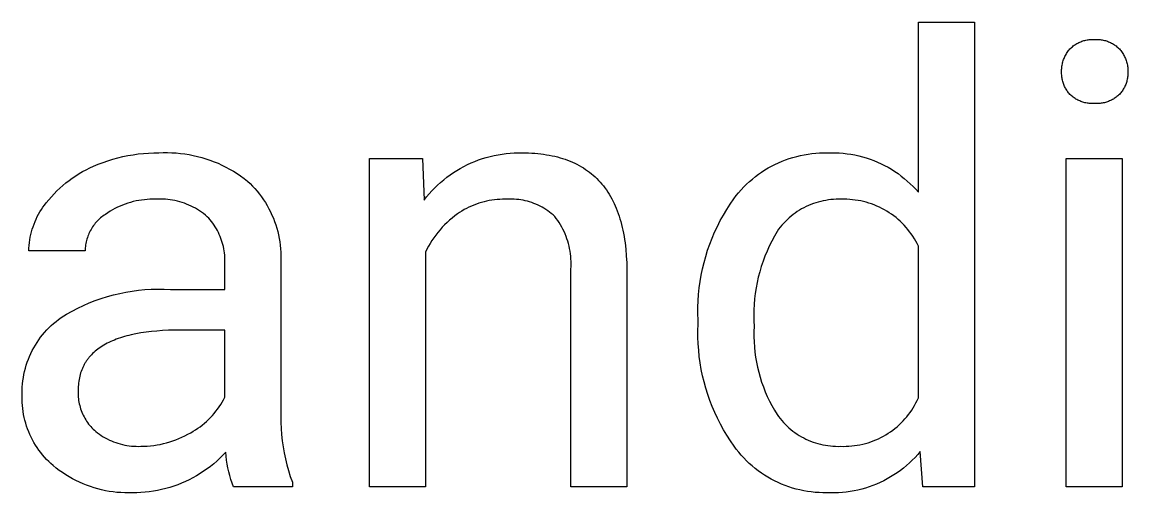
# Model space of a CAD drawing. Header units: millimetres. Extents: x 1287 to 5317, y -239 to 2577.
# Drawn here: x 4356.6 to 4419.1, y -62.2 to -35.5 of the extents above; entities that cross this region are included whole.
import ezdxf

# ---------------------------------------------------------------- set-up
doc = ezdxf.new("R2010")
doc.units = ezdxf.units.MM
doc.header["$MEASUREMENT"] = 0
doc.layers.add('Domyślny', color=7, linetype='Continuous', true_color=0x000000)

msp = doc.modelspace()

# ---------------------------------------------------------------- linework, layer by layer
at = {"layer": 'Domyślny'}
for p, q in [((4407.261, -45.181), (4407.261, -35.549)), ((4407.261, -35.549), (4410.427, -35.549)), ((4410.427, -35.549), (4410.427, -61.865)), ((4416.015, -36.901), (4416.065, -36.864)), ((4416.065, -36.864), (4416.115, -36.829)), ((4416.115, -36.829), (4416.167, -36.796)), ((4416.167, -36.796), (4416.22, -36.764)), ((4416.22, -36.764), (4416.274, -36.735)), ((4416.274, -36.735), (4416.329, -36.707)), ((4416.329, -36.707), (4416.385, -36.681)), ((4416.385, -36.681), (4416.441, -36.657)), ((4416.441, -36.657), (4416.499, -36.635)), ((4416.499, -36.635), (4416.557, -36.616)), ((4416.557, -36.616), (4416.616, -36.598)), ((4416.616, -36.598), (4416.676, -36.582)), ((4416.676, -36.582), (4416.736, -36.568)), ((4416.736, -36.568), (4416.796, -36.557)), ((4416.796, -36.557), (4416.857, -36.547)), ((4416.857, -36.547), (4416.918, -36.54)), ((4416.918, -36.54), (4416.98, -36.535)), ((4416.98, -36.535), (4417.041, -36.532)), ((4417.041, -36.532), (4417.103, -36.531)), ((4417.103, -36.531), (4417.164, -36.532)), ((4417.164, -36.532), (4417.226, -36.536)), ((4417.226, -36.536), (4417.288, -36.532)), ((4417.288, -36.532), (4417.349, -36.531)), ((4417.349, -36.531), (4417.411, -36.532)), ((4417.411, -36.532), (4417.473, -36.535)), ((4417.473, -36.535), (4417.535, -36.541)), ((4417.535, -36.541), (4417.596, -36.548)), ((4417.596, -36.548), (4417.657, -36.557)), ((4417.657, -36.557), (4417.718, -36.569)), ((4417.718, -36.569), (4417.778, -36.583)), ((4417.778, -36.583), (4417.838, -36.598)), ((4417.838, -36.598), (4417.897, -36.616)), ((4417.897, -36.616), (4417.956, -36.636)), ((4417.956, -36.636), (4418.014, -36.658)), ((4418.014, -36.658), (4418.071, -36.682)), ((4418.071, -36.682), (4418.127, -36.708)), ((4418.127, -36.708), (4418.182, -36.735)), ((4418.182, -36.735), (4418.236, -36.765)), ((4418.236, -36.765), (4418.29, -36.796)), ((4418.29, -36.796), (4418.342, -36.83)), ((4418.342, -36.83), (4418.393, -36.865)), ((4418.393, -36.865), (4418.442, -36.901)), ((4415.521, -37.55), (4415.548, -37.492)), ((4415.548, -37.492), (4415.577, -37.434)), ((4415.577, -37.434), (4415.608, -37.378)), ((4415.608, -37.378), (4415.641, -37.323)), ((4415.641, -37.323), (4415.675, -37.269)), ((4415.675, -37.269), (4415.712, -37.216)), ((4415.712, -37.216), (4415.75, -37.164)), ((4415.75, -37.164), (4415.79, -37.114)), ((4415.79, -37.114), (4415.832, -37.065)), ((4415.832, -37.065), (4415.875, -37.022)), ((4415.875, -37.022), (4415.921, -36.98)), ((4415.921, -36.98), (4415.967, -36.94)), ((4415.967, -36.94), (4416.015, -36.901)), ((4418.442, -36.901), (4418.491, -36.94)), ((4418.491, -36.94), (4418.538, -36.98)), ((4418.538, -36.98), (4418.583, -37.022)), ((4418.583, -37.022), (4418.628, -37.065)), ((4418.628, -37.065), (4418.67, -37.114)), ((4418.67, -37.114), (4418.71, -37.164)), ((4418.71, -37.164), (4418.749, -37.215)), ((4418.749, -37.215), (4418.786, -37.268)), ((4418.786, -37.268), (4418.821, -37.322)), ((4418.821, -37.322), (4418.855, -37.377)), ((4418.855, -37.377), (4418.886, -37.433)), ((4418.886, -37.433), (4418.915, -37.49)), ((4418.915, -37.49), (4418.943, -37.549)), ((4415.366, -38.17), (4415.372, -38.106)), ((4415.372, -38.106), (4415.38, -38.043)), ((4415.38, -38.043), (4415.39, -37.979)), ((4415.39, -37.979), (4415.402, -37.916)), ((4415.402, -37.916), (4415.417, -37.854)), ((4415.417, -37.854), (4415.434, -37.791)), ((4415.434, -37.791), (4415.452, -37.73)), ((4415.452, -37.73), (4415.473, -37.669)), ((4415.473, -37.669), (4415.496, -37.609)), ((4415.496, -37.609), (4415.521, -37.55)), ((4418.943, -37.549), (4418.968, -37.608)), ((4418.968, -37.608), (4418.991, -37.668)), ((4418.991, -37.668), (4419.013, -37.729)), ((4419.013, -37.729), (4419.032, -37.79)), ((4419.032, -37.79), (4419.049, -37.852)), ((4419.049, -37.852), (4419.063, -37.915)), ((4419.063, -37.915), (4419.076, -37.978)), ((4419.076, -37.978), (4419.086, -38.042)), ((4419.086, -38.042), (4419.095, -38.106)), ((4419.095, -38.106), (4419.101, -38.17)), ((4415.36, -38.424), (4415.361, -38.363)), ((4415.361, -38.484), (4415.36, -38.424)), ((4415.361, -38.299), (4415.362, -38.234)), ((4415.361, -38.363), (4415.361, -38.299)), ((4415.365, -38.545), (4415.361, -38.484)), ((4415.362, -38.234), (4415.366, -38.17)), ((4415.37, -38.606), (4415.365, -38.545)), ((4415.377, -38.666), (4415.37, -38.606)), ((4415.386, -38.726), (4415.377, -38.666)), ((4415.397, -38.786), (4415.386, -38.726)), ((4419.08, -38.727), (4419.069, -38.787)), ((4419.089, -38.667), (4419.08, -38.727)), ((4419.097, -38.606), (4419.089, -38.667)), ((4419.102, -38.545), (4419.097, -38.606)), ((4419.101, -38.17), (4419.105, -38.234)), ((4419.105, -38.485), (4419.102, -38.545)), ((4419.105, -38.234), (4419.106, -38.298)), ((4419.107, -38.424), (4419.105, -38.485)), ((4419.106, -38.298), (4419.106, -38.363)), ((4419.106, -38.363), (4419.107, -38.424)), ((4415.41, -38.845), (4415.397, -38.786)), ((4415.426, -38.904), (4415.41, -38.845)), ((4415.443, -38.962), (4415.426, -38.904)), ((4415.462, -39.02), (4415.443, -38.962)), ((4415.483, -39.077), (4415.462, -39.02)), ((4415.506, -39.133), (4415.483, -39.077)), ((4415.53, -39.189), (4415.506, -39.133)), ((4415.557, -39.243), (4415.53, -39.189)), ((4415.585, -39.297), (4415.557, -39.243)), ((4415.615, -39.35), (4415.585, -39.297)), ((4415.647, -39.402), (4415.615, -39.35)), ((4418.847, -39.351), (4418.815, -39.403)), ((4418.878, -39.298), (4418.847, -39.351)), ((4418.906, -39.245), (4418.878, -39.298)), ((4418.933, -39.19), (4418.906, -39.245)), ((4418.959, -39.135), (4418.933, -39.19)), ((4418.982, -39.078), (4418.959, -39.135)), ((4419.003, -39.021), (4418.982, -39.078)), ((4419.022, -38.963), (4419.003, -39.021)), ((4419.04, -38.905), (4419.022, -38.963)), ((4419.055, -38.846), (4419.04, -38.905)), ((4419.069, -38.787), (4419.055, -38.846)), ((4415.681, -39.452), (4415.647, -39.402)), ((4415.716, -39.502), (4415.681, -39.452)), ((4415.753, -39.55), (4415.716, -39.502)), ((4415.792, -39.597), (4415.753, -39.55)), ((4415.832, -39.643), (4415.792, -39.597)), ((4415.876, -39.685), (4415.832, -39.643)), ((4415.922, -39.725), (4415.876, -39.685)), ((4415.969, -39.764), (4415.922, -39.725)), ((4416.017, -39.802), (4415.969, -39.764)), ((4416.067, -39.838), (4416.017, -39.802)), ((4416.118, -39.872), (4416.067, -39.838)), ((4416.17, -39.904), (4416.118, -39.872)), ((4416.223, -39.934), (4416.17, -39.904)), ((4416.277, -39.963), (4416.223, -39.934)), ((4416.332, -39.99), (4416.277, -39.963)), ((4416.388, -40.015), (4416.332, -39.99)), ((4416.445, -40.038), (4416.388, -40.015)), ((4418.067, -40.014), (4418.01, -40.037)), ((4418.123, -39.989), (4418.067, -40.014)), ((4418.179, -39.963), (4418.123, -39.989)), ((4418.233, -39.934), (4418.179, -39.963)), ((4418.287, -39.903), (4418.233, -39.934)), ((4418.339, -39.871), (4418.287, -39.903)), ((4418.39, -39.837), (4418.339, -39.871)), ((4418.44, -39.802), (4418.39, -39.837)), ((4418.489, -39.764), (4418.44, -39.802)), ((4418.537, -39.725), (4418.489, -39.764)), ((4418.583, -39.685), (4418.537, -39.725)), ((4418.628, -39.643), (4418.583, -39.685)), ((4418.668, -39.597), (4418.628, -39.643)), ((4418.707, -39.55), (4418.668, -39.597)), ((4418.745, -39.502), (4418.707, -39.55)), ((4418.781, -39.453), (4418.745, -39.502)), ((4418.815, -39.403), (4418.781, -39.453)), ((4416.502, -40.059), (4416.445, -40.038)), ((4416.561, -40.078), (4416.502, -40.059)), ((4416.619, -40.095), (4416.561, -40.078)), ((4416.679, -40.11), (4416.619, -40.095)), ((4416.738, -40.123), (4416.679, -40.11)), ((4416.799, -40.135), (4416.738, -40.123)), ((4416.859, -40.144), (4416.799, -40.135)), ((4416.92, -40.15), (4416.859, -40.144)), ((4416.981, -40.155), (4416.92, -40.15)), ((4417.042, -40.158), (4416.981, -40.155)), ((4417.103, -40.159), (4417.042, -40.158)), ((4417.165, -40.157), (4417.103, -40.159)), ((4417.226, -40.154), (4417.165, -40.157)), ((4417.287, -40.157), (4417.226, -40.154)), ((4417.349, -40.159), (4417.287, -40.157)), ((4417.41, -40.158), (4417.349, -40.159)), ((4417.472, -40.155), (4417.41, -40.158)), ((4417.533, -40.15), (4417.472, -40.155)), ((4417.594, -40.143), (4417.533, -40.15)), ((4417.655, -40.134), (4417.594, -40.143)), ((4417.715, -40.123), (4417.655, -40.134)), ((4417.775, -40.11), (4417.715, -40.123)), ((4417.835, -40.095), (4417.775, -40.11)), ((4417.894, -40.077), (4417.835, -40.095)), ((4417.952, -40.058), (4417.894, -40.077)), ((4418.01, -40.037), (4417.952, -40.058)), ((4362.279, -43.163), (4362.567, -43.104)), ((4362.567, -43.104), (4362.855, -43.054)), ((4362.855, -43.054), (4363.146, -43.014)), ((4363.146, -43.014), (4363.437, -42.984)), ((4363.437, -42.984), (4363.729, -42.963)), ((4363.729, -42.963), (4364.022, -42.952)), ((4364.022, -42.952), (4364.315, -42.95)), ((4364.315, -42.95), (4364.56, -42.94)), ((4364.56, -42.94), (4364.805, -42.938)), ((4364.805, -42.938), (4365.049, -42.944)), ((4365.049, -42.944), (4365.294, -42.958)), ((4365.294, -42.958), (4365.537, -42.981)), ((4365.537, -42.981), (4365.78, -43.011)), ((4365.78, -43.011), (4366.022, -43.05)), ((4366.022, -43.05), (4366.262, -43.097)), ((4366.262, -43.097), (4366.5, -43.152)), ((4383.047, -43.152), (4383.27, -43.1)), ((4383.27, -43.1), (4383.493, -43.056)), ((4383.493, -43.056), (4383.719, -43.019)), ((4383.719, -43.019), (4383.945, -42.99)), ((4383.945, -42.99), (4384.172, -42.968)), ((4384.172, -42.968), (4384.4, -42.954)), ((4384.4, -42.954), (4384.628, -42.948)), ((4384.628, -42.948), (4384.857, -42.95)), ((4384.857, -42.95), (4385.038, -42.952)), ((4385.038, -42.952), (4385.218, -42.957)), ((4385.218, -42.957), (4385.394, -42.965)), ((4385.394, -42.965), (4385.567, -42.976)), ((4385.567, -42.976), (4385.738, -42.991)), ((4385.738, -42.991), (4385.906, -43.008)), ((4385.906, -43.008), (4386.07, -43.03)), ((4386.07, -43.03), (4386.232, -43.054)), ((4386.232, -43.054), (4386.392, -43.081)), ((4386.392, -43.081), (4386.548, -43.112)), ((4386.548, -43.112), (4386.702, -43.146)), ((4400.381, -43.148), (4400.593, -43.098)), ((4400.593, -43.098), (4400.808, -43.054)), ((4400.808, -43.054), (4401.023, -43.018)), ((4401.023, -43.018), (4401.24, -42.99)), ((4401.24, -42.99), (4401.458, -42.969)), ((4401.458, -42.969), (4401.676, -42.955)), ((4401.676, -42.955), (4401.895, -42.949)), ((4401.895, -42.949), (4402.113, -42.95)), ((4402.113, -42.95), (4402.337, -42.944)), ((4402.337, -42.944), (4402.56, -42.946)), ((4402.56, -42.946), (4402.783, -42.956)), ((4402.783, -42.956), (4403.006, -42.973)), ((4403.006, -42.973), (4403.228, -42.998)), ((4403.228, -42.998), (4403.449, -43.031)), ((4403.449, -43.031), (4403.668, -43.071)), ((4403.668, -43.071), (4403.886, -43.12)), ((4403.886, -43.12), (4404.103, -43.175)), ((4360.404, -43.805), (4360.612, -43.712)), ((4360.612, -43.712), (4360.882, -43.598)), ((4360.882, -43.598), (4361.155, -43.492)), ((4361.155, -43.492), (4361.432, -43.396)), ((4361.432, -43.396), (4361.712, -43.309)), ((4361.712, -43.309), (4361.995, -43.231)), ((4361.995, -43.231), (4362.279, -43.163)), ((4366.5, -43.152), (4366.737, -43.214)), ((4366.737, -43.214), (4366.971, -43.285)), ((4366.971, -43.285), (4367.203, -43.364)), ((4367.203, -43.364), (4367.432, -43.45)), ((4367.432, -43.45), (4367.658, -43.544)), ((4367.658, -43.544), (4367.881, -43.645)), ((4367.881, -43.645), (4368.1, -43.754)), ((4368.1, -43.754), (4368.316, -43.87)), ((4376.219, -61.865), (4376.219, -43.279)), ((4376.219, -43.279), (4379.213, -43.279)), ((4379.213, -43.279), (4379.316, -45.628)), ((4381.358, -43.831), (4381.559, -43.722)), ((4381.559, -43.722), (4381.762, -43.619)), ((4381.762, -43.619), (4381.97, -43.523)), ((4381.97, -43.523), (4382.18, -43.434)), ((4382.18, -43.434), (4382.393, -43.353)), ((4382.393, -43.353), (4382.609, -43.279)), ((4382.609, -43.279), (4382.827, -43.212)), ((4382.827, -43.212), (4383.047, -43.152)), ((4386.702, -43.146), (4386.852, -43.184)), ((4386.852, -43.184), (4387, -43.224)), ((4387, -43.224), (4387.145, -43.268)), ((4387.145, -43.268), (4387.287, -43.315)), ((4387.287, -43.315), (4387.427, -43.365)), ((4387.427, -43.365), (4387.563, -43.419)), ((4387.563, -43.419), (4387.697, -43.476)), ((4387.697, -43.476), (4387.828, -43.536)), ((4387.828, -43.536), (4387.956, -43.599)), ((4387.956, -43.599), (4388.081, -43.665)), ((4388.081, -43.665), (4388.203, -43.735)), ((4388.203, -43.735), (4388.322, -43.808)), ((4398.766, -43.808), (4398.957, -43.702)), ((4398.957, -43.702), (4399.152, -43.602)), ((4399.152, -43.602), (4399.35, -43.509)), ((4399.35, -43.509), (4399.551, -43.423)), ((4399.551, -43.423), (4399.754, -43.344)), ((4399.754, -43.344), (4399.961, -43.271)), ((4399.961, -43.271), (4400.17, -43.206)), ((4400.17, -43.206), (4400.381, -43.148)), ((4404.103, -43.175), (4404.317, -43.239)), ((4404.317, -43.239), (4404.529, -43.309)), ((4404.529, -43.309), (4404.738, -43.387)), ((4404.738, -43.387), (4404.944, -43.472)), ((4404.944, -43.472), (4405.148, -43.565)), ((4405.148, -43.565), (4405.348, -43.664)), ((4405.348, -43.664), (4405.544, -43.77)), ((4415.618, -61.865), (4415.618, -43.279)), ((4415.618, -43.279), (4418.784, -43.279)), ((4418.784, -43.279), (4418.784, -61.865)), ((4359.236, -44.508), (4359.42, -44.375)), ((4359.42, -44.375), (4359.609, -44.248)), ((4359.609, -44.248), (4359.802, -44.127)), ((4359.802, -44.127), (4359.999, -44.013)), ((4359.999, -44.013), (4360.2, -43.906)), ((4360.2, -43.906), (4360.404, -43.805)), ((4368.316, -43.87), (4368.527, -43.993)), ((4368.527, -43.993), (4368.734, -44.124)), ((4368.734, -44.124), (4368.937, -44.261)), ((4368.937, -44.261), (4369.135, -44.405)), ((4380.419, -44.478), (4380.598, -44.336)), ((4380.598, -44.336), (4380.782, -44.2)), ((4380.782, -44.2), (4380.97, -44.071)), ((4380.97, -44.071), (4381.162, -43.948)), ((4381.162, -43.948), (4381.358, -43.831)), ((4388.322, -43.808), (4388.439, -43.884)), ((4388.439, -43.884), (4388.553, -43.964)), ((4388.553, -43.964), (4388.664, -44.046)), ((4388.664, -44.046), (4388.772, -44.132)), ((4388.772, -44.132), (4388.877, -44.222)), ((4388.877, -44.222), (4388.98, -44.314)), ((4388.98, -44.314), (4389.079, -44.41)), ((4397.872, -44.435), (4398.042, -44.298)), ((4398.042, -44.298), (4398.216, -44.166)), ((4398.216, -44.166), (4398.395, -44.041)), ((4398.395, -44.041), (4398.579, -43.921)), ((4398.579, -43.921), (4398.766, -43.808)), ((4405.544, -43.77), (4405.737, -43.883)), ((4405.737, -43.883), (4405.925, -44.003)), ((4405.925, -44.003), (4406.109, -44.129)), ((4406.109, -44.129), (4406.289, -44.262)), ((4406.289, -44.262), (4406.464, -44.401)), ((4358.546, -45.102), (4358.711, -44.945)), ((4358.711, -44.945), (4358.881, -44.793)), ((4358.881, -44.793), (4359.056, -44.648)), ((4359.056, -44.648), (4359.236, -44.508)), ((4369.135, -44.405), (4369.328, -44.555)), ((4369.328, -44.555), (4369.472, -44.691)), ((4369.472, -44.691), (4369.611, -44.832)), ((4369.611, -44.832), (4369.745, -44.978)), ((4369.745, -44.978), (4369.874, -45.128)), ((4379.755, -45.103), (4379.913, -44.938)), ((4379.913, -44.938), (4380.077, -44.779)), ((4380.077, -44.779), (4380.245, -44.625)), ((4380.245, -44.625), (4380.419, -44.478)), ((4389.079, -44.41), (4389.176, -44.509)), ((4389.176, -44.509), (4389.27, -44.611)), ((4389.27, -44.611), (4389.361, -44.716)), ((4389.361, -44.716), (4389.449, -44.825)), ((4389.449, -44.825), (4389.534, -44.937)), ((4389.534, -44.937), (4389.617, -45.052)), ((4397.241, -45.041), (4397.391, -44.881)), ((4397.391, -44.881), (4397.546, -44.727)), ((4397.546, -44.727), (4397.706, -44.578)), ((4397.706, -44.578), (4397.872, -44.435)), ((4406.464, -44.401), (4406.634, -44.545)), ((4406.634, -44.545), (4406.799, -44.696)), ((4406.799, -44.696), (4406.959, -44.852)), ((4406.959, -44.852), (4407.113, -45.014)), ((4407.113, -45.014), (4407.261, -45.181)), ((4357.943, -45.783), (4358.085, -45.605)), ((4358.085, -45.605), (4358.233, -45.432)), ((4358.233, -45.432), (4358.387, -45.264)), ((4358.387, -45.264), (4358.546, -45.102)), ((4363.336, -45.622), (4363.179, -45.647)), ((4363.493, -45.603), (4363.336, -45.622)), ((4363.652, -45.59), (4363.493, -45.603)), ((4363.81, -45.582), (4363.652, -45.59)), ((4363.969, -45.579), (4363.81, -45.582)), ((4364.128, -45.582), (4363.969, -45.579)), ((4364.265, -45.574), (4364.128, -45.582)), ((4364.403, -45.571), (4364.265, -45.574)), ((4364.541, -45.573), (4364.403, -45.571)), ((4364.679, -45.58), (4364.541, -45.573)), ((4364.816, -45.591), (4364.679, -45.58)), ((4364.953, -45.607), (4364.816, -45.591)), ((4365.089, -45.628), (4364.953, -45.607)), ((4365.224, -45.654), (4365.089, -45.628)), ((4369.874, -45.128), (4369.998, -45.283)), ((4369.998, -45.283), (4370.117, -45.441)), ((4370.117, -45.441), (4370.23, -45.604)), ((4370.23, -45.604), (4370.337, -45.77)), ((4379.316, -45.628), (4379.456, -45.448)), ((4379.456, -45.448), (4379.603, -45.273)), ((4379.603, -45.273), (4379.755, -45.103)), ((4383.146, -45.63), (4382.997, -45.654)), ((4383.296, -45.61), (4383.146, -45.63)), ((4383.447, -45.595), (4383.296, -45.61)), ((4383.598, -45.586), (4383.447, -45.595)), ((4383.749, -45.581), (4383.598, -45.586)), ((4383.901, -45.582), (4383.749, -45.581)), ((4384.027, -45.573), (4383.901, -45.582)), ((4384.154, -45.569), (4384.027, -45.573)), ((4384.281, -45.569), (4384.154, -45.569)), ((4384.407, -45.574), (4384.281, -45.569)), ((4384.534, -45.583), (4384.407, -45.574)), ((4384.66, -45.597), (4384.534, -45.583)), ((4384.786, -45.614), (4384.66, -45.597)), ((4384.911, -45.637), (4384.786, -45.614)), ((4385.035, -45.663), (4384.911, -45.637)), ((4389.617, -45.052), (4389.697, -45.17)), ((4389.697, -45.17), (4389.773, -45.292)), ((4389.773, -45.292), (4389.847, -45.417)), ((4389.847, -45.417), (4389.919, -45.545)), ((4389.919, -45.545), (4389.987, -45.676)), ((4396.619, -45.848), (4396.826, -45.548)), ((4396.826, -45.548), (4396.958, -45.374)), ((4396.958, -45.374), (4397.097, -45.205)), ((4397.097, -45.205), (4397.241, -45.041)), ((4402.028, -45.639), (4401.884, -45.666)), ((4402.172, -45.617), (4402.028, -45.639)), ((4402.317, -45.6), (4402.172, -45.617)), ((4402.462, -45.588), (4402.317, -45.6)), ((4402.608, -45.581), (4402.462, -45.588)), ((4402.754, -45.579), (4402.608, -45.581)), ((4402.9, -45.582), (4402.754, -45.579)), ((4403.059, -45.579), (4402.9, -45.582)), ((4403.217, -45.581), (4403.059, -45.579)), ((4403.376, -45.589), (4403.217, -45.581)), ((4403.534, -45.602), (4403.376, -45.589)), ((4403.692, -45.621), (4403.534, -45.602)), ((4403.849, -45.645), (4403.692, -45.621)), ((4357.591, -46.291), (4357.672, -46.16)), ((4357.672, -46.16), (4357.758, -46.031)), ((4357.758, -46.031), (4357.849, -45.906)), ((4357.849, -45.906), (4357.943, -45.783)), ((4361.553, -46.259), (4361.419, -46.344)), ((4361.69, -46.178), (4361.553, -46.259)), ((4361.83, -46.102), (4361.69, -46.178)), ((4361.972, -46.031), (4361.83, -46.102)), ((4362.116, -45.965), (4361.972, -46.031)), ((4362.263, -45.904), (4362.116, -45.965)), ((4362.411, -45.848), (4362.263, -45.904)), ((4362.562, -45.798), (4362.411, -45.848)), ((4362.714, -45.752), (4362.562, -45.798)), ((4362.868, -45.712), (4362.714, -45.752)), ((4363.023, -45.676), (4362.868, -45.712)), ((4363.179, -45.647), (4363.023, -45.676)), ((4365.359, -45.684), (4365.224, -45.654)), ((4365.492, -45.719), (4365.359, -45.684)), ((4365.624, -45.758), (4365.492, -45.719)), ((4365.755, -45.803), (4365.624, -45.758)), ((4365.884, -45.851), (4365.755, -45.803)), ((4366.011, -45.904), (4365.884, -45.851)), ((4366.136, -45.961), (4366.011, -45.904)), ((4366.259, -46.023), (4366.136, -45.961)), ((4366.38, -46.089), (4366.259, -46.023)), ((4366.499, -46.159), (4366.38, -46.089)), ((4366.615, -46.233), (4366.499, -46.159)), ((4366.729, -46.311), (4366.615, -46.233)), ((4370.337, -45.77), (4370.439, -45.94)), ((4370.439, -45.94), (4370.535, -46.114)), ((4370.535, -46.114), (4370.625, -46.29)), ((4381.449, -46.243), (4381.321, -46.324)), ((4381.58, -46.167), (4381.449, -46.243)), ((4381.713, -46.095), (4381.58, -46.167)), ((4381.848, -46.027), (4381.713, -46.095)), ((4381.986, -45.964), (4381.848, -46.027)), ((4382.125, -45.905), (4381.986, -45.964)), ((4382.267, -45.851), (4382.125, -45.905)), ((4382.41, -45.802), (4382.267, -45.851)), ((4382.555, -45.758), (4382.41, -45.802)), ((4382.701, -45.719), (4382.555, -45.758)), ((4382.848, -45.684), (4382.701, -45.719)), ((4382.997, -45.654), (4382.848, -45.684)), ((4385.158, -45.694), (4385.035, -45.663)), ((4385.279, -45.729), (4385.158, -45.694)), ((4385.4, -45.768), (4385.279, -45.729)), ((4385.519, -45.812), (4385.4, -45.768)), ((4385.637, -45.859), (4385.519, -45.812)), ((4385.753, -45.911), (4385.637, -45.859)), ((4385.867, -45.967), (4385.753, -45.911)), ((4385.979, -46.026), (4385.867, -45.967)), ((4386.088, -46.09), (4385.979, -46.026)), ((4386.196, -46.157), (4386.088, -46.09)), ((4386.301, -46.228), (4386.196, -46.157)), ((4386.404, -46.302), (4386.301, -46.228)), ((4389.987, -45.676), (4390.053, -45.811)), ((4390.053, -45.811), (4390.115, -45.949)), ((4390.115, -45.949), (4390.175, -46.09)), ((4390.175, -46.09), (4390.232, -46.234)), ((4390.232, -46.234), (4390.286, -46.382)), ((4396.235, -46.469), (4396.422, -46.155)), ((4396.422, -46.155), (4396.619, -45.848)), ((4400.535, -46.202), (4400.412, -46.28)), ((4400.66, -46.127), (4400.535, -46.202)), ((4400.788, -46.058), (4400.66, -46.127)), ((4400.919, -45.992), (4400.788, -46.058)), ((4401.052, -45.931), (4400.919, -45.992)), ((4401.186, -45.875), (4401.052, -45.931)), ((4401.323, -45.824), (4401.186, -45.875)), ((4401.461, -45.777), (4401.323, -45.824)), ((4401.601, -45.735), (4401.461, -45.777)), ((4401.742, -45.698), (4401.601, -45.735)), ((4401.884, -45.666), (4401.742, -45.698)), ((4404.005, -45.674), (4403.849, -45.645)), ((4404.16, -45.709), (4404.005, -45.674)), ((4404.314, -45.749), (4404.16, -45.709)), ((4404.466, -45.794), (4404.314, -45.749)), ((4404.617, -45.845), (4404.466, -45.794)), ((4404.766, -45.9), (4404.617, -45.845)), ((4404.913, -45.961), (4404.766, -45.9)), ((4405.057, -46.027), (4404.913, -45.961)), ((4405.199, -46.097), (4405.057, -46.027)), ((4405.339, -46.172), (4405.199, -46.097)), ((4405.477, -46.253), (4405.339, -46.172)), ((4405.611, -46.337), (4405.477, -46.253)), ((4357.254, -46.986), (4357.311, -46.842)), ((4357.311, -46.842), (4357.374, -46.701)), ((4357.374, -46.701), (4357.441, -46.562)), ((4357.441, -46.562), (4357.514, -46.425)), ((4357.514, -46.425), (4357.591, -46.291)), ((4360.775, -46.873), (4360.72, -46.938)), ((4360.833, -46.811), (4360.775, -46.873)), ((4360.892, -46.751), (4360.833, -46.811)), ((4360.953, -46.692), (4360.892, -46.751)), ((4361.017, -46.636), (4360.953, -46.692)), ((4361.082, -46.582), (4361.017, -46.636)), ((4361.149, -46.53), (4361.082, -46.582)), ((4361.218, -46.481), (4361.149, -46.53)), ((4361.288, -46.434), (4361.218, -46.481)), ((4361.419, -46.344), (4361.288, -46.434)), ((4366.84, -46.393), (4366.729, -46.311)), ((4366.947, -46.479), (4366.84, -46.393)), ((4367.052, -46.569), (4366.947, -46.479)), ((4367.135, -46.657), (4367.052, -46.569)), ((4367.214, -46.749), (4367.135, -46.657)), ((4367.291, -46.843), (4367.214, -46.749)), ((4367.364, -46.94), (4367.291, -46.843)), ((4370.625, -46.29), (4370.708, -46.47)), ((4370.708, -46.47), (4370.786, -46.652)), ((4370.786, -46.652), (4370.857, -46.837)), ((4370.857, -46.837), (4370.922, -47.024)), ((4380.607, -46.893), (4380.471, -47.026)), ((4380.748, -46.765), (4380.607, -46.893)), ((4380.893, -46.641), (4380.748, -46.765)), ((4381.043, -46.523), (4380.893, -46.641)), ((4381.196, -46.409), (4381.043, -46.523)), ((4381.321, -46.324), (4381.196, -46.409)), ((4386.504, -46.38), (4386.404, -46.302)), ((4386.601, -46.462), (4386.504, -46.38)), ((4386.695, -46.547), (4386.601, -46.462)), ((4386.783, -46.662), (4386.695, -46.547)), ((4386.867, -46.78), (4386.783, -46.662)), ((4386.947, -46.901), (4386.867, -46.78)), ((4390.286, -46.382), (4390.337, -46.533)), ((4390.337, -46.533), (4390.386, -46.687)), ((4390.386, -46.687), (4390.431, -46.844)), ((4390.431, -46.844), (4390.474, -47.005)), ((4395.894, -47.114), (4396.059, -46.788)), ((4396.059, -46.788), (4396.235, -46.469)), ((4399.738, -46.837), (4399.637, -46.942)), ((4399.842, -46.734), (4399.738, -46.837)), ((4399.949, -46.636), (4399.842, -46.734)), ((4400.06, -46.541), (4399.949, -46.636)), ((4400.174, -46.45), (4400.06, -46.541)), ((4400.292, -46.363), (4400.174, -46.45)), ((4400.412, -46.28), (4400.292, -46.363)), ((4405.742, -46.427), (4405.611, -46.337)), ((4405.871, -46.52), (4405.742, -46.427)), ((4405.995, -46.618), (4405.871, -46.52)), ((4406.117, -46.721), (4405.995, -46.618)), ((4406.235, -46.827), (4406.117, -46.721)), ((4406.349, -46.937), (4406.235, -46.827)), ((4357.074, -47.577), (4357.111, -47.427)), ((4357.111, -47.427), (4357.153, -47.278)), ((4357.153, -47.278), (4357.201, -47.131)), ((4357.201, -47.131), (4357.254, -46.986)), ((4360.362, -47.511), (4360.329, -47.589)), ((4360.398, -47.434), (4360.362, -47.511)), ((4360.437, -47.359), (4360.398, -47.434)), ((4360.478, -47.285), (4360.437, -47.359)), ((4360.522, -47.212), (4360.478, -47.285)), ((4360.568, -47.141), (4360.522, -47.212)), ((4360.616, -47.072), (4360.568, -47.141)), ((4360.667, -47.004), (4360.616, -47.072)), ((4360.72, -46.938), (4360.667, -47.004)), ((4367.433, -47.039), (4367.364, -46.94)), ((4367.5, -47.141), (4367.433, -47.039)), ((4367.563, -47.245), (4367.5, -47.141)), ((4367.622, -47.351), (4367.563, -47.245)), ((4367.678, -47.458), (4367.622, -47.351)), ((4367.73, -47.568), (4367.678, -47.458)), ((4370.922, -47.024), (4370.981, -47.213)), ((4370.981, -47.213), (4371.033, -47.404)), ((4371.033, -47.404), (4371.079, -47.597)), ((4380.09, -47.453), (4379.973, -47.603)), ((4380.212, -47.306), (4380.09, -47.453)), ((4380.339, -47.164), (4380.212, -47.306)), ((4380.471, -47.026), (4380.339, -47.164)), ((4387.023, -47.025), (4386.947, -46.901)), ((4387.095, -47.151), (4387.023, -47.025)), ((4387.162, -47.279), (4387.095, -47.151)), ((4387.225, -47.41), (4387.162, -47.279)), ((4387.283, -47.542), (4387.225, -47.41)), ((4390.474, -47.005), (4390.514, -47.169)), ((4390.514, -47.169), (4390.551, -47.336)), ((4390.551, -47.336), (4390.586, -47.506)), ((4390.586, -47.506), (4390.617, -47.679)), ((4395.597, -47.78), (4395.74, -47.444)), ((4395.74, -47.444), (4395.894, -47.114)), ((4399.274, -47.399), (4399.117, -47.669)), ((4399.359, -47.28), (4399.274, -47.399)), ((4399.448, -47.164), (4399.359, -47.28)), ((4399.54, -47.052), (4399.448, -47.164)), ((4399.637, -46.942), (4399.54, -47.052)), ((4406.46, -47.051), (4406.349, -46.937)), ((4406.566, -47.169), (4406.46, -47.051)), ((4406.669, -47.291), (4406.566, -47.169)), ((4406.767, -47.416), (4406.669, -47.291)), ((4406.86, -47.544), (4406.767, -47.416)), ((4356.977, -48.187), (4356.993, -48.033)), ((4356.993, -48.033), (4357.015, -47.88)), ((4357.015, -47.88), (4357.041, -47.728)), ((4357.041, -47.728), (4357.074, -47.577)), ((4360.185, -48.075), (4360.171, -48.159)), ((4360.202, -47.992), (4360.185, -48.075)), ((4360.222, -47.91), (4360.202, -47.992)), ((4360.245, -47.828), (4360.222, -47.91)), ((4360.27, -47.747), (4360.245, -47.828)), ((4360.298, -47.668), (4360.27, -47.747)), ((4360.329, -47.589), (4360.298, -47.668)), ((4367.778, -47.679), (4367.73, -47.568)), ((4367.822, -47.792), (4367.778, -47.679)), ((4367.863, -47.906), (4367.822, -47.792)), ((4367.899, -48.022), (4367.863, -47.906)), ((4367.932, -48.139), (4367.899, -48.022)), ((4367.961, -48.257), (4367.932, -48.139)), ((4371.079, -47.597), (4371.118, -47.791)), ((4371.118, -47.791), (4371.15, -47.987)), ((4371.15, -47.987), (4371.175, -48.183)), ((4379.653, -48.077), (4379.557, -48.242)), ((4379.754, -47.915), (4379.653, -48.077)), ((4379.861, -47.757), (4379.754, -47.915)), ((4379.973, -47.603), (4379.861, -47.757)), ((4387.338, -47.677), (4387.283, -47.542)), ((4387.387, -47.813), (4387.338, -47.677)), ((4387.432, -47.951), (4387.387, -47.813)), ((4387.472, -48.09), (4387.432, -47.951)), ((4387.508, -48.231), (4387.472, -48.09)), ((4390.617, -47.679), (4390.646, -47.856)), ((4390.646, -47.856), (4390.671, -48.036)), ((4390.671, -48.036), (4390.714, -48.406)), ((4395.345, -48.464), (4395.465, -48.12)), ((4395.465, -48.12), (4395.597, -47.78)), ((4398.97, -47.944), (4398.832, -48.225)), ((4399.117, -47.669), (4398.97, -47.944)), ((4406.95, -47.675), (4406.86, -47.544)), ((4407.035, -47.81), (4406.95, -47.675)), ((4407.115, -47.947), (4407.035, -47.81)), ((4407.19, -48.086), (4407.115, -47.947)), ((4407.261, -48.229), (4407.19, -48.086)), ((4356.96, -48.496), (4356.966, -48.341)), ((4360.142, -48.496), (4356.96, -48.496)), ((4356.966, -48.341), (4356.977, -48.187)), ((4360.145, -48.411), (4360.142, -48.496)), ((4360.151, -48.327), (4360.145, -48.411)), ((4360.159, -48.243), (4360.151, -48.327)), ((4360.171, -48.159), (4360.159, -48.243)), ((4367.986, -48.376), (4367.961, -48.257)), ((4368.006, -48.495), (4367.986, -48.376)), ((4368.023, -48.615), (4368.006, -48.495)), ((4368.035, -48.736), (4368.023, -48.615)), ((4368.044, -48.857), (4368.035, -48.736)), ((4371.175, -48.183), (4371.194, -48.38)), ((4371.194, -48.38), (4371.206, -48.578)), ((4371.206, -48.578), (4371.212, -48.776)), ((4379.467, -48.41), (4379.383, -48.581)), ((4379.383, -48.581), (4379.383, -61.865)), ((4379.557, -48.242), (4379.467, -48.41)), ((4387.539, -48.372), (4387.508, -48.231)), ((4387.565, -48.515), (4387.539, -48.372)), ((4387.586, -48.658), (4387.565, -48.515)), ((4387.602, -48.802), (4387.586, -48.658)), ((4390.714, -48.406), (4390.746, -48.789)), ((4395.236, -48.812), (4395.345, -48.464)), ((4398.704, -48.509), (4398.585, -48.798)), ((4398.832, -48.225), (4398.704, -48.509)), ((4407.261, -56.828), (4407.261, -48.229)), ((4368.048, -48.978), (4368.044, -48.857)), ((4368.044, -49.221), (4368.048, -49.099)), ((4368.044, -50.68), (4368.044, -49.221)), ((4368.048, -49.099), (4368.048, -48.978)), ((4371.212, -48.776), (4371.21, -48.974)), ((4371.21, -48.974), (4371.21, -57.521)), ((4387.614, -48.947), (4387.602, -48.802)), ((4387.612, -49.526), (4387.619, -49.382)), ((4387.621, -49.092), (4387.614, -48.947)), ((4387.619, -49.382), (4387.622, -49.237)), ((4387.622, -49.237), (4387.621, -49.092)), ((4390.746, -48.789), (4390.766, -49.185)), ((4390.766, -49.185), (4390.775, -49.593)), ((4395.054, -49.519), (4395.139, -49.164)), ((4395.139, -49.164), (4395.236, -48.812)), ((4398.377, -49.388), (4398.289, -49.687)), ((4398.476, -49.091), (4398.377, -49.388)), ((4398.585, -48.798), (4398.476, -49.091)), ((4387.612, -61.865), (4387.612, -49.526)), ((4390.775, -49.593), (4390.775, -61.865)), ((4394.919, -50.236), (4394.981, -49.876)), ((4394.981, -49.876), (4395.054, -49.519)), ((4398.21, -49.989), (4398.142, -50.294)), ((4398.289, -49.687), (4398.21, -49.989)), ((4394.833, -50.96), (4394.87, -50.597)), ((4394.87, -50.597), (4394.919, -50.236)), ((4398.084, -50.601), (4398.037, -50.91)), ((4398.142, -50.294), (4398.084, -50.601)), ((4360.717, -51.314), (4361.057, -51.194)), ((4361.057, -51.194), (4361.401, -51.086)), ((4361.401, -51.086), (4361.749, -50.99)), ((4361.749, -50.99), (4362.099, -50.906)), ((4362.099, -50.906), (4362.453, -50.835)), ((4362.453, -50.835), (4362.808, -50.775)), ((4362.808, -50.775), (4363.166, -50.728)), ((4363.166, -50.728), (4363.525, -50.694)), ((4363.525, -50.694), (4363.884, -50.672)), ((4363.884, -50.672), (4364.245, -50.662)), ((4364.245, -50.662), (4364.605, -50.665)), ((4364.605, -50.665), (4364.966, -50.68)), ((4364.966, -50.68), (4368.044, -50.68)), ((4394.808, -51.324), (4394.833, -50.96)), ((4398, -51.22), (4397.973, -51.531)), ((4398.037, -50.91), (4398, -51.22)), ((4359.405, -51.908), (4359.725, -51.743)), ((4359.725, -51.743), (4360.051, -51.588)), ((4360.051, -51.588), (4360.381, -51.445)), ((4360.381, -51.445), (4360.717, -51.314)), ((4394.795, -52.053), (4394.796, -51.688)), ((4394.796, -51.688), (4394.808, -51.324)), ((4397.957, -51.843), (4397.952, -52.156)), ((4397.973, -51.531), (4397.957, -51.843)), ((4358.36, -52.604), (4358.497, -52.489)), ((4358.497, -52.489), (4358.638, -52.378)), ((4358.638, -52.378), (4358.782, -52.272)), ((4358.782, -52.272), (4359.09, -52.085)), ((4359.09, -52.085), (4359.405, -51.908)), ((4394.807, -52.418), (4394.795, -52.053)), ((4394.807, -52.657), (4394.807, -52.418)), ((4397.952, -52.156), (4397.957, -52.468)), ((4397.957, -52.468), (4397.973, -52.78)), ((4357.74, -53.249), (4357.855, -53.111)), ((4357.855, -53.111), (4357.974, -52.978)), ((4357.974, -52.978), (4358.099, -52.849)), ((4358.099, -52.849), (4358.227, -52.725)), ((4358.227, -52.725), (4358.36, -52.604)), ((4363.298, -53.146), (4363.02, -53.196)), ((4363.588, -53.103), (4363.298, -53.146)), ((4363.889, -53.066), (4363.588, -53.103)), ((4364.201, -53.036), (4363.889, -53.066)), ((4364.525, -53.013), (4364.201, -53.036)), ((4364.86, -52.996), (4364.525, -53.013)), ((4365.207, -52.986), (4364.86, -52.996)), ((4365.564, -52.983), (4365.207, -52.986)), ((4368.044, -52.983), (4365.564, -52.983)), ((4368.044, -56.786), (4368.044, -52.983)), ((4394.796, -53.022), (4394.807, -52.657)), ((4394.798, -53.389), (4394.796, -53.022)), ((4397.962, -53.071), (4397.96, -53.361)), ((4397.973, -52.78), (4397.962, -53.071)), ((4357.328, -53.835), (4357.424, -53.683)), ((4357.424, -53.683), (4357.524, -53.534)), ((4357.524, -53.534), (4357.629, -53.39)), ((4357.629, -53.39), (4357.74, -53.249)), ((4361.39, -53.732), (4361.295, -53.783)), ((4361.488, -53.683), (4361.39, -53.732)), ((4361.589, -53.636), (4361.488, -53.683)), ((4361.692, -53.59), (4361.589, -53.636)), ((4361.799, -53.546), (4361.692, -53.59)), ((4361.908, -53.503), (4361.799, -53.546)), ((4362.02, -53.463), (4361.908, -53.503)), ((4362.135, -53.423), (4362.02, -53.463)), ((4362.253, -53.386), (4362.135, -53.423)), ((4362.374, -53.35), (4362.253, -53.386)), ((4362.497, -53.316), (4362.374, -53.35)), ((4362.624, -53.284), (4362.497, -53.316)), ((4362.753, -53.253), (4362.624, -53.284)), ((4363.02, -53.196), (4362.753, -53.253)), ((4394.811, -53.754), (4394.798, -53.389)), ((4394.837, -54.119), (4394.811, -53.754)), ((4397.96, -53.361), (4397.969, -53.652)), ((4397.969, -53.652), (4397.987, -53.942)), ((4357.002, -54.472), (4357.075, -54.308)), ((4357.075, -54.308), (4357.154, -54.147)), ((4357.154, -54.147), (4357.238, -53.99)), ((4357.238, -53.99), (4357.328, -53.835)), ((4360.5, -54.383), (4360.436, -54.452)), ((4360.566, -54.315), (4360.5, -54.383)), ((4360.636, -54.249), (4360.566, -54.315)), ((4360.708, -54.185), (4360.636, -54.249)), ((4360.784, -54.123), (4360.708, -54.185)), ((4360.862, -54.062), (4360.784, -54.123)), ((4360.943, -54.003), (4360.862, -54.062)), ((4361.026, -53.945), (4360.943, -54.003)), ((4361.113, -53.89), (4361.026, -53.945)), ((4361.203, -53.836), (4361.113, -53.89)), ((4361.295, -53.783), (4361.203, -53.836)), ((4394.874, -54.484), (4394.837, -54.119)), ((4397.987, -53.942), (4398.016, -54.232)), ((4398.016, -54.232), (4398.055, -54.52)), ((4356.765, -55.147), (4356.816, -54.975)), ((4356.816, -54.975), (4356.872, -54.805)), ((4356.872, -54.805), (4356.934, -54.637)), ((4356.934, -54.637), (4357.002, -54.472)), ((4360.068, -54.982), (4360.047, -55.023)), ((4360.09, -54.941), (4360.068, -54.982)), ((4360.112, -54.901), (4360.09, -54.941)), ((4360.135, -54.862), (4360.112, -54.901)), ((4360.159, -54.822), (4360.135, -54.862)), ((4360.183, -54.783), (4360.159, -54.822)), ((4360.209, -54.745), (4360.183, -54.783)), ((4360.235, -54.707), (4360.209, -54.745)), ((4360.261, -54.669), (4360.235, -54.707)), ((4360.289, -54.632), (4360.261, -54.669)), ((4360.317, -54.595), (4360.289, -54.632)), ((4360.345, -54.558), (4360.317, -54.595)), ((4360.375, -54.522), (4360.345, -54.558)), ((4360.436, -54.452), (4360.375, -54.522)), ((4394.924, -54.846), (4394.874, -54.484)), ((4394.986, -55.207), (4394.924, -54.846)), ((4398.055, -54.52), (4398.104, -54.807)), ((4398.104, -54.807), (4398.162, -55.091)), ((4356.65, -55.672), (4356.683, -55.496)), ((4356.683, -55.496), (4356.721, -55.321)), ((4356.721, -55.321), (4356.765, -55.147)), ((4359.84, -55.594), (4359.818, -55.688)), ((4359.864, -55.502), (4359.84, -55.594)), ((4359.891, -55.411), (4359.864, -55.502)), ((4359.92, -55.322), (4359.891, -55.411)), ((4359.953, -55.234), (4359.92, -55.322)), ((4359.97, -55.191), (4359.953, -55.234)), ((4359.989, -55.149), (4359.97, -55.191)), ((4360.007, -55.106), (4359.989, -55.149)), ((4360.027, -55.064), (4360.007, -55.106)), ((4360.047, -55.023), (4360.027, -55.064)), ((4395.06, -55.565), (4394.986, -55.207)), ((4395.145, -55.921), (4395.06, -55.565)), ((4398.162, -55.091), (4398.231, -55.374)), ((4398.231, -55.374), (4398.309, -55.654)), ((4356.582, -56.385), (4356.59, -56.206)), ((4356.59, -56.206), (4356.604, -56.027)), ((4356.604, -56.027), (4356.624, -55.849)), ((4356.624, -55.849), (4356.65, -55.672)), ((4359.754, -56.183), (4359.75, -56.288)), ((4359.761, -56.081), (4359.754, -56.183)), ((4359.771, -55.98), (4359.761, -56.081)), ((4359.784, -55.881), (4359.771, -55.98)), ((4359.8, -55.784), (4359.784, -55.881)), ((4359.818, -55.688), (4359.8, -55.784)), ((4395.243, -56.274), (4395.145, -55.921)), ((4398.309, -55.654), (4398.397, -55.931)), ((4398.397, -55.931), (4398.495, -56.205)), ((4398.495, -56.205), (4398.602, -56.476)), ((4356.581, -56.564), (4356.582, -56.385)), ((4356.585, -56.743), (4356.581, -56.564)), ((4356.584, -56.913), (4356.585, -56.743)), ((4359.749, -56.393), (4359.745, -56.49)), ((4359.745, -56.49), (4359.745, -56.587)), ((4359.745, -56.587), (4359.748, -56.684)), ((4359.748, -56.684), (4359.755, -56.781)), ((4359.75, -56.288), (4359.749, -56.393)), ((4359.755, -56.781), (4359.764, -56.878)), ((4359.764, -56.878), (4359.777, -56.974)), ((4367.972, -56.926), (4368.044, -56.786)), ((4395.352, -56.624), (4395.243, -56.274)), ((4395.473, -56.969), (4395.352, -56.624)), ((4398.602, -56.476), (4398.718, -56.742)), ((4398.718, -56.742), (4398.844, -57.004)), ((4407.195, -56.97), (4407.261, -56.828)), ((4356.589, -57.083), (4356.584, -56.913)), ((4356.599, -57.253), (4356.589, -57.083)), ((4356.616, -57.423), (4356.599, -57.253)), ((4356.638, -57.592), (4356.616, -57.423)), ((4359.777, -56.974), (4359.794, -57.07)), ((4359.794, -57.07), (4359.813, -57.165)), ((4359.813, -57.165), (4359.835, -57.259)), ((4359.835, -57.259), (4359.861, -57.353)), ((4359.861, -57.353), (4359.89, -57.446)), ((4359.89, -57.446), (4359.922, -57.537)), ((4367.541, -57.581), (4367.636, -57.456)), ((4367.636, -57.456), (4367.726, -57.328)), ((4367.726, -57.328), (4367.813, -57.197)), ((4367.813, -57.197), (4367.894, -57.062)), ((4367.894, -57.062), (4367.972, -56.926)), ((4371.21, -57.521), (4371.203, -57.867)), ((4395.605, -57.311), (4395.473, -56.969)), ((4395.748, -57.647), (4395.605, -57.311)), ((4398.844, -57.004), (4398.978, -57.262)), ((4398.978, -57.262), (4399.122, -57.515)), ((4399.122, -57.515), (4399.274, -57.763)), ((4406.793, -57.644), (4406.882, -57.515)), ((4406.882, -57.515), (4406.967, -57.383)), ((4406.967, -57.383), (4407.048, -57.248)), ((4407.048, -57.248), (4407.124, -57.11)), ((4407.124, -57.11), (4407.195, -56.97)), ((4356.666, -57.76), (4356.638, -57.592)), ((4356.7, -57.927), (4356.666, -57.76)), ((4356.739, -58.092), (4356.7, -57.927)), ((4356.784, -58.257), (4356.739, -58.092)), ((4359.922, -57.537), (4359.957, -57.628)), ((4359.957, -57.628), (4359.995, -57.717)), ((4359.995, -57.717), (4360.036, -57.805)), ((4360.036, -57.805), (4360.08, -57.892)), ((4360.08, -57.892), (4360.127, -57.977)), ((4360.127, -57.977), (4360.176, -58.06)), ((4360.176, -58.06), (4360.229, -58.142)), ((4360.229, -58.142), (4360.284, -58.222)), ((4367.006, -58.155), (4367.12, -58.048)), ((4367.12, -58.048), (4367.231, -57.936)), ((4367.231, -57.936), (4367.338, -57.821)), ((4367.338, -57.821), (4367.441, -57.703)), ((4367.441, -57.703), (4367.541, -57.581)), ((4371.203, -57.867), (4371.206, -58.212)), ((4395.902, -57.979), (4395.748, -57.647)), ((4396.068, -58.306), (4395.902, -57.979)), ((4399.274, -57.763), (4399.358, -57.88)), ((4399.358, -57.88), (4399.446, -57.995)), ((4399.446, -57.995), (4399.538, -58.106)), ((4399.538, -58.106), (4399.634, -58.214)), ((4406.283, -58.24), (4406.393, -58.128)), ((4406.393, -58.128), (4406.499, -58.012)), ((4406.499, -58.012), (4406.601, -57.893)), ((4406.601, -57.893), (4406.699, -57.77)), ((4406.699, -57.77), (4406.793, -57.644)), ((4356.835, -58.419), (4356.784, -58.257)), ((4356.891, -58.58), (4356.835, -58.419)), ((4356.953, -58.739), (4356.891, -58.58)), ((4357.02, -58.895), (4356.953, -58.739)), ((4360.284, -58.222), (4360.342, -58.3)), ((4360.342, -58.3), (4360.402, -58.376)), ((4360.402, -58.376), (4360.465, -58.45)), ((4360.465, -58.45), (4360.531, -58.521)), ((4360.531, -58.521), (4360.598, -58.591)), ((4360.598, -58.591), (4360.668, -58.658)), ((4360.668, -58.658), (4360.741, -58.723)), ((4360.741, -58.723), (4360.844, -58.803)), ((4366.112, -58.791), (4366.248, -58.713)), ((4366.248, -58.713), (4366.382, -58.631)), ((4366.382, -58.631), (4366.513, -58.544)), ((4366.513, -58.544), (4366.641, -58.453)), ((4366.641, -58.453), (4366.766, -58.358)), ((4366.766, -58.358), (4366.887, -58.259)), ((4366.887, -58.259), (4367.006, -58.155)), ((4371.206, -58.212), (4371.221, -58.558)), ((4371.221, -58.558), (4371.247, -58.902)), ((4396.244, -58.627), (4396.068, -58.306)), ((4396.431, -58.941), (4396.244, -58.627)), ((4399.634, -58.214), (4399.734, -58.318)), ((4399.734, -58.318), (4399.837, -58.419)), ((4399.837, -58.419), (4399.944, -58.517)), ((4399.944, -58.517), (4400.054, -58.61)), ((4400.054, -58.61), (4400.167, -58.7)), ((4400.167, -58.7), (4400.283, -58.786)), ((4405.549, -58.828), (4405.679, -58.741)), ((4405.679, -58.741), (4405.807, -58.649)), ((4405.807, -58.649), (4405.931, -58.553)), ((4405.931, -58.553), (4406.052, -58.452)), ((4406.052, -58.452), (4406.169, -58.348)), ((4406.169, -58.348), (4406.283, -58.24)), ((4357.092, -59.049), (4357.02, -58.895)), ((4357.169, -59.201), (4357.092, -59.049)), ((4357.252, -59.35), (4357.169, -59.201)), ((4357.34, -59.496), (4357.252, -59.35)), ((4360.844, -58.803), (4360.95, -58.88)), ((4360.95, -58.88), (4361.058, -58.952)), ((4361.058, -58.952), (4361.169, -59.022)), ((4361.169, -59.022), (4361.282, -59.087)), ((4361.282, -59.087), (4361.397, -59.148)), ((4361.397, -59.148), (4361.514, -59.206)), ((4361.514, -59.206), (4361.634, -59.259)), ((4361.634, -59.259), (4361.755, -59.308)), ((4361.755, -59.308), (4361.877, -59.353)), ((4361.877, -59.353), (4362.001, -59.394)), ((4362.001, -59.394), (4362.127, -59.431)), ((4364.573, -59.411), (4364.753, -59.366)), ((4364.753, -59.366), (4364.93, -59.314)), ((4364.93, -59.314), (4365.106, -59.256)), ((4365.106, -59.256), (4365.28, -59.193)), ((4365.28, -59.193), (4365.451, -59.124)), ((4365.451, -59.124), (4365.62, -59.049)), ((4365.62, -59.049), (4365.787, -58.968)), ((4365.787, -58.968), (4365.951, -58.882)), ((4365.951, -58.882), (4366.112, -58.791)), ((4371.247, -58.902), (4371.285, -59.246)), ((4371.285, -59.246), (4371.334, -59.588)), ((4396.628, -59.25), (4396.431, -58.941)), ((4396.835, -59.552), (4396.628, -59.25)), ((4400.283, -58.786), (4400.402, -58.868)), ((4400.402, -58.868), (4400.524, -58.946)), ((4400.524, -58.946), (4400.648, -59.019)), ((4400.648, -59.019), (4400.775, -59.088)), ((4400.775, -59.088), (4400.904, -59.153)), ((4400.904, -59.153), (4401.035, -59.213)), ((4401.035, -59.213), (4401.168, -59.269)), ((4401.168, -59.269), (4401.303, -59.32)), ((4401.303, -59.32), (4401.44, -59.366)), ((4401.44, -59.366), (4401.579, -59.408)), ((4404.263, -59.402), (4404.414, -59.358)), ((4404.414, -59.358), (4404.563, -59.309)), ((4404.563, -59.309), (4404.71, -59.255)), ((4404.71, -59.255), (4404.856, -59.196)), ((4404.856, -59.196), (4404.999, -59.132)), ((4404.999, -59.132), (4405.141, -59.063)), ((4405.141, -59.063), (4405.279, -58.989)), ((4405.279, -58.989), (4405.415, -58.911)), ((4405.415, -58.911), (4405.549, -58.828)), ((4357.433, -59.639), (4357.34, -59.496)), ((4357.53, -59.778), (4357.433, -59.639)), ((4357.632, -59.915), (4357.53, -59.778)), ((4357.739, -60.047), (4357.632, -59.915)), ((4362.127, -59.431), (4362.253, -59.463)), ((4362.253, -59.463), (4362.381, -59.491)), ((4362.381, -59.491), (4362.509, -59.514)), ((4362.509, -59.514), (4362.638, -59.533)), ((4362.638, -59.533), (4362.768, -59.548)), ((4362.768, -59.548), (4362.898, -59.558)), ((4362.898, -59.558), (4363.029, -59.564)), ((4363.029, -59.564), (4363.159, -59.565)), ((4363.159, -59.565), (4363.29, -59.562)), ((4363.29, -59.562), (4363.475, -59.559)), ((4363.475, -59.559), (4363.66, -59.55)), ((4363.66, -59.55), (4363.844, -59.534)), ((4363.844, -59.534), (4364.028, -59.513)), ((4364.028, -59.513), (4364.211, -59.485)), ((4364.211, -59.485), (4364.393, -59.451)), ((4364.393, -59.451), (4364.573, -59.411)), ((4368.096, -59.896), (4367.933, -60.068)), ((4368.116, -60.12), (4368.096, -59.896)), ((4371.334, -59.588), (4371.394, -59.928)), ((4371.394, -59.928), (4371.465, -60.266)), ((4396.965, -59.727), (4396.835, -59.552)), ((4397.101, -59.897), (4396.965, -59.727)), ((4397.242, -60.063), (4397.101, -59.897)), ((4401.579, -59.408), (4401.718, -59.444)), ((4401.718, -59.444), (4401.859, -59.476)), ((4401.859, -59.476), (4402.001, -59.503)), ((4402.001, -59.503), (4402.144, -59.526)), ((4402.144, -59.526), (4402.287, -59.543)), ((4402.287, -59.543), (4402.431, -59.555)), ((4402.431, -59.555), (4402.575, -59.562)), ((4402.575, -59.562), (4402.719, -59.565)), ((4402.719, -59.565), (4402.864, -59.562)), ((4402.864, -59.562), (4403.021, -59.566)), ((4403.021, -59.566), (4403.178, -59.564)), ((4403.178, -59.564), (4403.335, -59.557)), ((4403.335, -59.557), (4403.491, -59.544)), ((4403.491, -59.544), (4403.648, -59.526)), ((4403.648, -59.526), (4403.803, -59.503)), ((4403.803, -59.503), (4403.957, -59.475)), ((4403.957, -59.475), (4404.111, -59.441)), ((4404.111, -59.441), (4404.263, -59.402)), ((4407.364, -59.86), (4407.22, -60.029)), ((4407.518, -61.865), (4407.364, -59.86)), ((4357.85, -60.176), (4357.739, -60.047)), ((4357.966, -60.301), (4357.85, -60.176)), ((4358.086, -60.422), (4357.966, -60.301)), ((4358.21, -60.539), (4358.086, -60.422)), ((4358.338, -60.652), (4358.21, -60.539)), ((4367.412, -60.551), (4367.228, -60.7)), ((4367.591, -60.396), (4367.412, -60.551)), ((4367.765, -60.235), (4367.591, -60.396)), ((4367.933, -60.068), (4367.765, -60.235)), ((4368.144, -60.344), (4368.116, -60.12)), ((4368.179, -60.566), (4368.144, -60.344)), ((4368.221, -60.787), (4368.179, -60.566)), ((4371.465, -60.266), (4371.548, -60.602)), ((4371.548, -60.602), (4371.641, -60.934)), ((4397.389, -60.224), (4397.242, -60.063)), ((4397.542, -60.38), (4397.389, -60.224)), ((4397.7, -60.53), (4397.542, -60.38)), ((4397.863, -60.675), (4397.7, -60.53)), ((4406.754, -60.504), (4406.588, -60.651)), ((4406.914, -60.351), (4406.754, -60.504)), ((4407.07, -60.192), (4406.914, -60.351)), ((4407.22, -60.029), (4407.07, -60.192)), ((4358.509, -60.791), (4358.338, -60.652)), ((4358.684, -60.925), (4358.509, -60.791)), ((4358.864, -61.053), (4358.684, -60.925)), ((4359.049, -61.175), (4358.864, -61.053)), ((4359.237, -61.29), (4359.049, -61.175)), ((4366.445, -61.231), (4366.238, -61.347)), ((4366.647, -61.108), (4366.445, -61.231)), ((4366.845, -60.978), (4366.647, -61.108)), ((4367.039, -60.842), (4366.845, -60.978)), ((4367.228, -60.7), (4367.039, -60.842)), ((4368.27, -61.006), (4368.221, -60.787)), ((4368.327, -61.224), (4368.27, -61.006)), ((4368.391, -61.44), (4368.327, -61.224)), ((4371.641, -60.934), (4371.745, -61.264)), ((4371.745, -61.264), (4371.861, -61.59)), ((4398.031, -60.814), (4397.863, -60.675)), ((4398.204, -60.947), (4398.031, -60.814)), ((4398.381, -61.074), (4398.204, -60.947)), ((4398.563, -61.195), (4398.381, -61.074)), ((4398.748, -61.309), (4398.563, -61.195)), ((4405.876, -61.181), (4405.687, -61.297)), ((4406.061, -61.058), (4405.876, -61.181)), ((4406.241, -60.928), (4406.061, -61.058)), ((4406.417, -60.793), (4406.241, -60.928)), ((4406.588, -60.651), (4406.417, -60.793)), ((4359.429, -61.399), (4359.237, -61.29)), ((4359.624, -61.502), (4359.429, -61.399)), ((4359.823, -61.597), (4359.624, -61.502)), ((4360.025, -61.686), (4359.823, -61.597)), ((4360.23, -61.769), (4360.025, -61.686)), ((4360.438, -61.844), (4360.23, -61.769)), ((4360.648, -61.912), (4360.438, -61.844)), ((4364.929, -61.892), (4364.701, -61.957)), ((4365.154, -61.82), (4364.929, -61.892)), ((4365.377, -61.74), (4365.154, -61.82)), ((4365.597, -61.652), (4365.377, -61.74)), ((4365.814, -61.558), (4365.597, -61.652)), ((4366.028, -61.456), (4365.814, -61.558)), ((4366.238, -61.347), (4366.028, -61.456)), ((4368.462, -61.653), (4368.391, -61.44)), ((4368.54, -61.865), (4368.462, -61.653)), ((4371.861, -61.865), (4368.54, -61.865)), ((4371.861, -61.59), (4371.861, -61.865)), ((4379.383, -61.865), (4376.219, -61.865)), ((4390.775, -61.865), (4387.612, -61.865)), ((4398.938, -61.417), (4398.748, -61.309)), ((4399.131, -61.519), (4398.938, -61.417)), ((4399.327, -61.613), (4399.131, -61.519)), ((4399.527, -61.701), (4399.327, -61.613)), ((4399.729, -61.782), (4399.527, -61.701)), ((4399.934, -61.856), (4399.729, -61.782)), ((4400.142, -61.923), (4399.934, -61.856)), ((4404.481, -61.855), (4404.269, -61.923)), ((4404.689, -61.78), (4404.481, -61.855)), ((4404.895, -61.697), (4404.689, -61.78)), ((4405.098, -61.608), (4404.895, -61.697)), ((4405.298, -61.511), (4405.098, -61.608)), ((4405.494, -61.408), (4405.298, -61.511)), ((4405.687, -61.297), (4405.494, -61.408)), ((4410.427, -61.865), (4407.518, -61.865)), ((4418.784, -61.865), (4415.618, -61.865)), ((4360.86, -61.973), (4360.648, -61.912)), ((4361.074, -62.027), (4360.86, -61.973)), ((4361.29, -62.074), (4361.074, -62.027)), ((4361.507, -62.113), (4361.29, -62.074)), ((4361.726, -62.145), (4361.507, -62.113)), ((4361.945, -62.169), (4361.726, -62.145)), ((4362.165, -62.187), (4361.945, -62.169)), ((4362.386, -62.196), (4362.165, -62.187)), ((4362.607, -62.199), (4362.386, -62.196)), ((4362.827, -62.194), (4362.607, -62.199)), ((4363.064, -62.192), (4362.827, -62.194)), ((4363.301, -62.182), (4363.064, -62.192)), ((4363.537, -62.164), (4363.301, -62.182)), ((4363.772, -62.138), (4363.537, -62.164)), ((4364.007, -62.105), (4363.772, -62.138)), ((4364.24, -62.063), (4364.007, -62.105)), ((4364.471, -62.014), (4364.24, -62.063)), ((4364.701, -61.957), (4364.471, -62.014)), ((4400.351, -61.983), (4400.142, -61.923)), ((4400.563, -62.035), (4400.351, -61.983)), ((4400.776, -62.08), (4400.563, -62.035)), ((4400.991, -62.118), (4400.776, -62.08)), ((4401.207, -62.148), (4400.991, -62.118)), ((4401.424, -62.17), (4401.207, -62.148)), ((4401.642, -62.186), (4401.424, -62.17)), ((4401.859, -62.193), (4401.642, -62.186)), ((4402.077, -62.194), (4401.859, -62.193)), ((4402.299, -62.201), (4402.077, -62.194)), ((4402.521, -62.2), (4402.299, -62.201)), ((4402.743, -62.192), (4402.521, -62.2)), ((4402.964, -62.176), (4402.743, -62.192)), ((4403.185, -62.153), (4402.964, -62.176)), ((4403.405, -62.122), (4403.185, -62.153)), ((4403.623, -62.084), (4403.405, -62.122)), ((4403.841, -62.038), (4403.623, -62.084)), ((4404.056, -61.984), (4403.841, -62.038)), ((4404.269, -61.923), (4404.056, -61.984))]:
    msp.add_line(p, q, dxfattribs=at)

doc.saveas('drawing.dxf')
